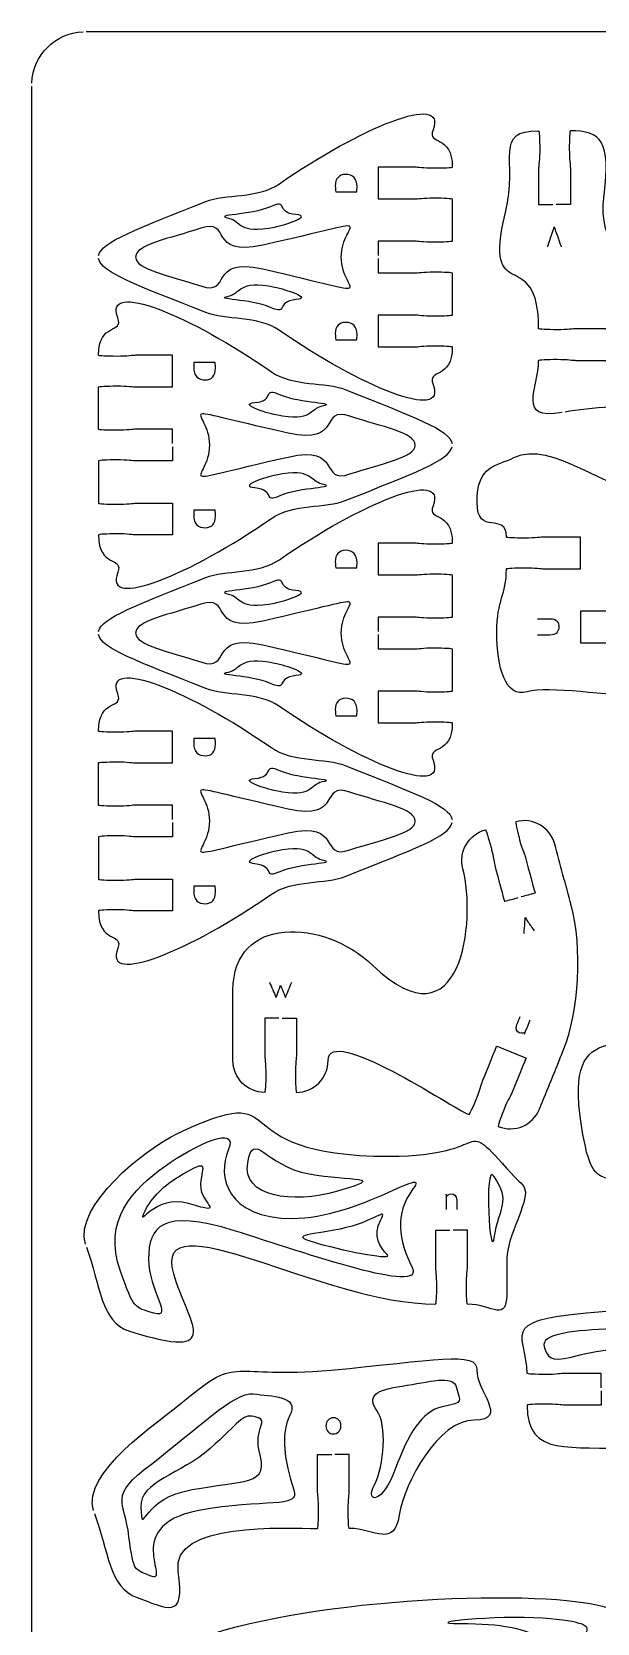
# Model space of a CAD drawing. Extents: x 0 to 300, y 0 to 300.
# Drawn here: x 0 to 53.5, y 149.5 to 300.1 of the extents above; entities that cross this region are included whole.
import ezdxf

# ---------------------------------------------------------------- set-up
doc = ezdxf.new("R2010")
doc.units = 0
doc.header["$MEASUREMENT"] = 0
doc.layers.add('DEFAULT', color=7, linetype='CONTINUOUS')

msp = doc.modelspace()

# ---------------------------------------------------------------- linework, layer by layer
at = {"layer": 'DEFAULT', "color": 1}
for points in [[(294.85, 300.1), (5.15, 300.1)], [(0, 5.25), (0, 294.95)]]:
    msp.add_lwpolyline(points, dxfattribs=at)
msp.add_open_spline([(0, 295.25), (0.08, 297.88), (2.22, 300.02), (4.85, 300.1)], degree=3, dxfattribs=at)
for points, knots in [([(6.32, 278.93), (6.56, 280.23), (9.95, 281.43), (16.45, 284.04), (18.27, 284.77), (21.4, 284.3), (23.42, 285.71), (31.07, 291.03), (39.36, 294.46), (37.96, 290.82), (37.38, 289.3), (39.78, 290.45), (39.78, 287.28), (39.78, 287.22), (39, 287.18), (38.03, 287.18), (37.07, 287.18), (36.46, 287.28), (36.28, 287.28), (35.12, 287.28), (33.95, 287.28), (32.78, 287.28), (32.78, 286.28), (32.78, 285.28), (32.78, 284.28), (33.95, 284.28), (35.12, 284.28), (36.28, 284.28), (36.46, 284.28), (37.07, 284.38), (38.03, 284.38), (39, 284.38), (39.78, 284.33), (39.78, 284.28), (39.78, 282.94), (39.78, 281.61), (39.78, 280.28), (39.71, 280.22), (38.95, 280.18), (38.03, 280.18), (37.07, 280.18), (36.46, 280.28), (36.28, 280.28), (35.12, 280.28), (33.95, 280.28), (32.78, 280.28), (32.78, 279.83), (32.78, 279.38), (32.78, 278.93)], [0, 0, 0, 0, 1, 1, 1, 2, 2, 2, 3, 3, 3, 4, 4, 4, 5, 5, 5, 6, 6, 6, 15.92, 15.92, 15.92, 24.42, 24.42, 24.42, 34.34, 34.34, 34.34, 35.34, 35.34, 35.34, 36.35, 36.35, 36.35, 47.680004, 47.680004, 47.680004, 48.680004, 48.680004, 48.680004, 49.680004, 49.680004, 49.680004, 59.600004, 59.600004, 59.600004, 63.430004, 63.430004, 63.430004, 63.430004]), ([(50.16, 264.07), (45.81, 263.24), (47.95, 266.35), (47.95, 269), (47.95, 269.06), (48.73, 269.1), (49.7, 269.1), (50.67, 269.1), (51.27, 269), (51.45, 269), (52.62, 269), (53.78, 269), (54.95, 269), (54.95, 270), (54.95, 271), (54.95, 272), (53.78, 272), (52.61, 272), (51.45, 272), (51.27, 272), (50.67, 271.9), (49.7, 271.9), (48.73, 271.9), (47.95, 271.95), (47.95, 272), (47.95, 280.22), (42.6, 273.78), (44.81, 283), (46.03, 288.11), (43.65, 290.74), (47.95, 290.74), (48, 290.74), (48.05, 289.95), (48.05, 288.99), (48.05, 288.02), (47.95, 287.41), (47.95, 287.24), (47.95, 286.07), (47.95, 284.91), (47.95, 283.74), (48.4, 283.74), (48.85, 283.74), (49.3, 283.74)], [0, 0, 0, 0, 1, 1, 1, 2, 2, 2, 3, 3, 3, 12.92, 12.92, 12.92, 21.42, 21.42, 21.42, 31.35, 31.35, 31.35, 32.35, 32.35, 32.35, 33.35, 33.35, 33.35, 34.35, 34.35, 34.35, 35.35, 35.35, 35.35, 36.35, 36.35, 36.35, 37.35, 37.35, 37.35, 47.27, 47.27, 47.27, 51.1, 51.1, 51.1, 51.1]), ([(50.45, 264.13), (55.09, 265.02), (65.97, 264.58), (63.94, 268.15), (61.88, 271.76), (63.25, 273.83), (59.89, 276.13), (56.53, 278.43), (53.48, 279.61), (54.14, 284.66), (54.8, 289.7), (53.85, 290.74), (50.95, 290.74), (50.89, 290.74), (50.85, 289.95), (50.85, 288.99), (50.85, 288.02), (50.95, 287.41), (50.95, 287.24), (50.95, 286.07), (50.95, 284.91), (50.95, 283.74), (50.5, 283.74), (50.05, 283.74), (49.6, 283.74)], [0, 0, 0, 0, 1, 1, 1, 2, 2, 2, 3, 3, 3, 4, 4, 4, 5, 5, 5, 6, 6, 6, 15.92, 15.92, 15.92, 19.75, 19.75, 19.75, 19.75]), ([(32.78, 278.63), (32.78, 278.18), (32.78, 277.73), (32.78, 277.28), (33.95, 277.28), (35.12, 277.28), (36.28, 277.28), (36.46, 277.28), (37.07, 277.38), (38.03, 277.38), (39, 277.38), (39.78, 277.33), (39.78, 277.28), (39.78, 275.94), (39.78, 274.61), (39.78, 273.28), (39.78, 273.22), (39, 273.18), (38.03, 273.18), (37.07, 273.18), (36.46, 273.28), (36.28, 273.28), (35.12, 273.28), (33.95, 273.28), (32.78, 273.28), (32.78, 272.28), (32.78, 271.28), (32.78, 270.28), (33.95, 270.28), (35.12, 270.28), (36.28, 270.28), (36.46, 270.28), (37.07, 270.38), (38.03, 270.38), (39, 270.38), (39.78, 270.33), (39.78, 270.28), (39.78, 267.1), (37.38, 268.25), (37.96, 266.73), (39.36, 263.09), (31.07, 266.52), (23.42, 271.84), (21.4, 273.25), (18.27, 272.79), (16.45, 273.52), (9.94, 276.13), (6.56, 277.32), (6.32, 278.63)], [0, 0, 0, 0, 3.83, 3.83, 3.83, 13.75, 13.75, 13.75, 14.75, 14.75, 14.75, 15.75, 15.75, 15.75, 27.09, 27.09, 27.09, 28.09, 28.09, 28.09, 29.09, 29.09, 29.09, 39.01, 39.01, 39.01, 47.51, 47.51, 47.51, 57.43, 57.43, 57.43, 58.43, 58.43, 58.43, 59.43, 59.43, 59.43, 60.43, 60.43, 60.43, 61.43, 61.43, 61.43, 62.43, 62.43, 62.43, 63.43, 63.43, 63.43, 63.43]), ([(13.31, 261.13), (13.31, 261.58), (13.31, 262.03), (13.31, 262.48), (12.14, 262.48), (10.97, 262.48), (9.81, 262.48), (9.63, 262.48), (9.02, 262.38), (8.06, 262.38), (7.09, 262.38), (6.31, 262.42), (6.31, 262.48), (6.31, 263.82), (6.31, 265.15), (6.31, 266.48), (6.31, 266.53), (7.09, 266.58), (8.06, 266.58), (9.02, 266.58), (9.63, 266.48), (9.81, 266.48), (10.97, 266.48), (12.14, 266.48), (13.31, 266.48), (13.31, 267.48), (13.31, 268.48), (13.31, 269.48), (12.14, 269.48), (10.97, 269.48), (9.81, 269.48), (9.63, 269.48), (9.02, 269.38), (8.06, 269.38), (7.09, 269.38), (6.31, 269.43), (6.31, 269.48), (6.31, 272.65), (8.71, 271.5), (8.13, 273.03), (6.73, 276.67), (15.02, 273.24), (22.67, 267.92), (24.69, 266.51), (27.82, 266.97), (29.64, 266.24), (36.15, 263.63), (39.53, 262.44), (39.77, 261.13)], [0, 0, 0, 0, 3.83, 3.83, 3.83, 13.75, 13.75, 13.75, 14.75, 14.75, 14.75, 15.75, 15.75, 15.75, 27.08, 27.08, 27.08, 28.08, 28.08, 28.08, 29.08, 29.08, 29.08, 39, 39, 39, 47.5, 47.5, 47.5, 57.42, 57.42, 57.42, 58.42, 58.42, 58.42, 59.42, 59.42, 59.42, 60.42, 60.42, 60.42, 61.42, 61.42, 61.42, 62.42, 62.42, 62.42, 63.42, 63.42, 63.42, 63.42]), ([(13.31, 260.83), (13.31, 260.38), (13.31, 259.93), (13.31, 259.48), (12.14, 259.48), (10.97, 259.48), (9.81, 259.48), (9.63, 259.48), (9.02, 259.58), (8.06, 259.58), (7.14, 259.58), (6.38, 259.54), (6.31, 259.48), (6.31, 258.15), (6.31, 256.82), (6.31, 255.48), (6.31, 255.43), (7.09, 255.38), (8.06, 255.38), (9.02, 255.38), (9.63, 255.48), (9.81, 255.48), (10.97, 255.48), (12.14, 255.48), (13.31, 255.48), (13.31, 254.48), (13.31, 253.48), (13.31, 252.48), (12.14, 252.48), (10.97, 252.48), (9.81, 252.48), (9.63, 252.48), (9.02, 252.58), (8.06, 252.58), (7.09, 252.58), (6.31, 252.53), (6.31, 252.48), (6.31, 249.31), (8.71, 250.46), (8.13, 248.94), (6.73, 245.29), (15.02, 248.73), (22.67, 254.04), (24.69, 255.45), (27.82, 254.99), (29.64, 255.72), (36.14, 258.32), (39.52, 259.53), (39.76, 260.83)], [0, 0, 0, 0, 3.84, 3.84, 3.84, 13.76, 13.76, 13.76, 14.76, 14.76, 14.76, 15.76, 15.76, 15.76, 27.090004, 27.090004, 27.090004, 28.090004, 28.090004, 28.090004, 29.090004, 29.090004, 29.090004, 39.010004, 39.010004, 39.010004, 47.510004, 47.510004, 47.510004, 57.430004, 57.430004, 57.430004, 58.430004, 58.430004, 58.430004, 59.430004, 59.430004, 59.430004, 60.430004, 60.430004, 60.430004, 61.430004, 61.430004, 61.430004, 62.430004, 62.430004, 62.430004, 63.430004, 63.430004, 63.430004, 63.430004]), ([(57.91, 237.19), (54.59, 237.21), (48.88, 238.23), (46.86, 237.62), (44.8, 237), (43.99, 239.99), (43.99, 243.23), (43.99, 246.47), (44.9, 246.71), (44.9, 249.27), (44.9, 249.32), (45.69, 249.37), (46.66, 249.37), (47.62, 249.37), (48.23, 249.27), (48.41, 249.27), (49.57, 249.27), (50.74, 249.27), (51.91, 249.27), (51.91, 250.27), (51.91, 251.27), (51.91, 252.27), (50.74, 252.27), (49.57, 252.27), (48.41, 252.27), (48.23, 252.27), (47.62, 252.17), (46.66, 252.17), (45.69, 252.17), (44.9, 252.21), (44.9, 252.27), (44.9, 254.76), (42.12, 252.27), (42.12, 255.55), (42.12, 259.17), (44.02, 258.99), (45.61, 259.79), (49.23, 261.61), (54.44, 256.37), (58.29, 256.72)], [0, 0, 0, 0, 1, 1, 1, 2, 2, 2, 3, 3, 3, 4, 4, 4, 5, 5, 5, 14.92, 14.92, 14.92, 23.43, 23.43, 23.43, 33.35, 33.35, 33.35, 34.35, 34.35, 34.35, 35.35, 35.35, 35.35, 36.35, 36.35, 36.35, 37.35, 37.35, 37.35, 38.35, 38.35, 38.35, 38.35]), ([(6.32, 243.34), (6.56, 244.64), (9.95, 245.84), (16.45, 248.45), (18.27, 249.18), (21.4, 248.72), (23.42, 250.13), (31.07, 255.45), (39.36, 258.88), (37.96, 255.23), (37.38, 253.71), (39.78, 254.86), (39.78, 251.69), (39.78, 251.64), (39, 251.59), (38.03, 251.59), (37.07, 251.59), (36.46, 251.69), (36.28, 251.69), (35.12, 251.69), (33.95, 251.69), (32.78, 251.69), (32.78, 250.69), (32.78, 249.69), (32.78, 248.69), (33.95, 248.69), (35.12, 248.69), (36.28, 248.69), (36.46, 248.69), (37.07, 248.79), (38.03, 248.79), (39, 248.79), (39.78, 248.74), (39.78, 248.69), (39.78, 247.35), (39.78, 246.02), (39.78, 244.69), (39.71, 244.63), (38.95, 244.59), (38.03, 244.59), (37.07, 244.59), (36.46, 244.69), (36.28, 244.69), (35.12, 244.69), (33.95, 244.69), (32.78, 244.69), (32.78, 244.24), (32.78, 243.79), (32.78, 243.34)], [0, 0, 0, 0, 1, 1, 1, 2, 2, 2, 3, 3, 3, 4, 4, 4, 5, 5, 5, 6, 6, 6, 15.92, 15.92, 15.92, 24.42, 24.42, 24.42, 34.34, 34.34, 34.34, 35.34, 35.34, 35.34, 36.35, 36.35, 36.35, 47.680004, 47.680004, 47.680004, 48.680004, 48.680004, 48.680004, 49.680004, 49.680004, 49.680004, 59.600004, 59.600004, 59.600004, 63.430004, 63.430004, 63.430004, 63.430004]), ([(58.59, 256.75), (62.2, 257.17), (58.64, 254.75), (59.99, 250.57), (61.36, 246.34), (58.91, 246.97), (58.91, 245.27), (58.91, 245.21), (58.12, 245.17), (57.16, 245.17), (56.19, 245.17), (55.58, 245.27), (55.41, 245.27), (54.24, 245.27), (53.07, 245.27), (51.91, 245.27), (51.91, 244.27), (51.91, 243.27), (51.91, 242.27), (53.07, 242.27), (54.24, 242.27), (55.41, 242.27), (55.58, 242.27), (56.19, 242.37), (57.16, 242.37), (58.12, 242.37), (58.91, 242.32), (58.91, 242.27), (58.91, 240.12), (61.28, 237.27), (58.21, 237.19)], [0, 0, 0, 0, 1, 1, 1, 2, 2, 2, 3, 3, 3, 4, 4, 4, 13.92, 13.92, 13.92, 22.42, 22.42, 22.42, 32.34, 32.34, 32.34, 33.34, 33.34, 33.34, 34.34, 34.34, 34.34, 35.34, 35.34, 35.34, 35.34]), ([(32.78, 243.04), (32.78, 242.59), (32.78, 242.14), (32.78, 241.69), (33.95, 241.69), (35.12, 241.69), (36.28, 241.69), (36.46, 241.69), (37.07, 241.79), (38.03, 241.79), (39, 241.79), (39.78, 241.74), (39.78, 241.69), (39.78, 240.35), (39.78, 239.02), (39.78, 237.69), (39.78, 237.63), (39, 237.59), (38.03, 237.59), (37.07, 237.59), (36.46, 237.69), (36.28, 237.69), (35.12, 237.69), (33.95, 237.69), (32.78, 237.69), (32.78, 236.69), (32.78, 235.69), (32.78, 234.69), (33.95, 234.69), (35.12, 234.69), (36.28, 234.69), (36.46, 234.69), (37.07, 234.79), (38.03, 234.79), (39, 234.79), (39.78, 234.75), (39.78, 234.69), (39.78, 231.51), (37.38, 232.66), (37.96, 231.14), (39.36, 227.5), (31.07, 230.93), (23.42, 236.25), (21.4, 237.66), (18.27, 237.2), (16.45, 237.93), (9.94, 240.54), (6.56, 241.73), (6.32, 243.04)], [0, 0, 0, 0, 3.83, 3.83, 3.83, 13.75, 13.75, 13.75, 14.75, 14.75, 14.75, 15.75, 15.75, 15.75, 27.09, 27.09, 27.09, 28.09, 28.09, 28.09, 29.09, 29.09, 29.09, 39.01, 39.01, 39.01, 47.51, 47.51, 47.51, 57.43, 57.43, 57.43, 58.43, 58.43, 58.43, 59.43, 59.43, 59.43, 60.43, 60.43, 60.43, 61.43, 61.43, 61.43, 62.43, 62.43, 62.43, 63.43, 63.43, 63.43, 63.43]), ([(13.31, 225.54), (13.31, 225.99), (13.31, 226.45), (13.31, 226.9), (12.14, 226.9), (10.97, 226.9), (9.81, 226.9), (9.63, 226.9), (9.02, 226.79), (8.06, 226.79), (7.09, 226.79), (6.31, 226.84), (6.31, 226.9), (6.31, 228.23), (6.31, 229.56), (6.31, 230.9), (6.31, 230.95), (7.09, 231), (8.06, 231), (9.02, 231), (9.63, 230.9), (9.81, 230.9), (10.97, 230.9), (12.14, 230.9), (13.31, 230.9), (13.31, 231.9), (13.31, 232.9), (13.31, 233.89), (12.14, 233.89), (10.97, 233.89), (9.81, 233.89), (9.63, 233.89), (9.02, 233.8), (8.06, 233.8), (7.09, 233.8), (6.31, 233.84), (6.31, 233.89), (6.31, 237.07), (8.71, 235.92), (8.13, 237.44), (6.73, 241.08), (15.02, 237.66), (22.67, 232.34), (24.69, 230.92), (27.82, 231.38), (29.64, 230.65), (36.15, 228.05), (39.53, 226.85), (39.77, 225.54)], [0, 0, 0, 0, 3.83, 3.83, 3.83, 13.75, 13.75, 13.75, 14.75, 14.75, 14.75, 15.75, 15.75, 15.75, 27.09, 27.09, 27.09, 28.09, 28.09, 28.09, 29.09, 29.09, 29.09, 39.01, 39.01, 39.01, 47.51, 47.51, 47.51, 57.43, 57.43, 57.43, 58.43, 58.43, 58.43, 59.43, 59.43, 59.43, 60.43, 60.43, 60.43, 61.43, 61.43, 61.43, 62.43, 62.43, 62.43, 63.43, 63.43, 63.43, 63.43]), ([(13.31, 225.24), (13.31, 224.79), (13.31, 224.34), (13.31, 223.89), (12.14, 223.89), (10.97, 223.89), (9.81, 223.89), (9.63, 223.89), (9.02, 224), (8.06, 224), (7.14, 224), (6.38, 223.95), (6.31, 223.89), (6.31, 222.56), (6.31, 221.23), (6.31, 219.89), (6.31, 219.84), (7.09, 219.79), (8.06, 219.79), (9.02, 219.79), (9.63, 219.89), (9.81, 219.89), (10.97, 219.89), (12.14, 219.89), (13.31, 219.89), (13.31, 218.89), (13.31, 217.89), (13.31, 216.89), (12.14, 216.89), (10.97, 216.89), (9.81, 216.89), (9.63, 216.89), (9.02, 216.99), (8.06, 216.99), (7.09, 216.99), (6.31, 216.95), (6.31, 216.89), (6.31, 213.72), (8.71, 214.87), (8.13, 213.35), (6.73, 209.71), (15.02, 213.14), (22.67, 218.46), (24.69, 219.87), (27.82, 219.41), (29.64, 220.14), (36.14, 222.74), (39.52, 223.94), (39.76, 225.24)], [0, 0, 0, 0, 3.83, 3.83, 3.83, 13.75, 13.75, 13.75, 14.75, 14.75, 14.75, 15.75, 15.75, 15.75, 27.090004, 27.090004, 27.090004, 28.090004, 28.090004, 28.090004, 29.090004, 29.090004, 29.090004, 39.010004, 39.010004, 39.010004, 47.510004, 47.510004, 47.510004, 57.430004, 57.430004, 57.430004, 58.430004, 58.430004, 58.430004, 59.430004, 59.430004, 59.430004, 60.430004, 60.430004, 60.430004, 61.430004, 61.430004, 61.430004, 62.430004, 62.430004, 62.430004, 63.430004, 63.430004, 63.430004, 63.430004]), ([(23.38, 206.72), (22.93, 206.72), (22.48, 206.72), (22.03, 206.72), (22.03, 205.55), (22.03, 204.38), (22.03, 203.22), (22.03, 203.04), (22.13, 202.43), (22.13, 201.46), (22.13, 200.5), (22.09, 199.71), (22.03, 199.71), (20.38, 199.71), (19.03, 201.06), (19.03, 202.72), (19.03, 204.94), (19.03, 207.15), (19.03, 209.37), (19.03, 216.5), (27.63, 216.16), (32.26, 211.73), (40.68, 203.68), (42.08, 216.02), (40.78, 220.88), (40.35, 222.48), (41.3, 224.12), (42.9, 224.55), (42.96, 224.55), (43.2, 223.81), (43.45, 222.88), (43.7, 221.95), (43.76, 221.34), (43.81, 221.17), (44.03, 220.32), (44.71, 217.79), (44.71, 217.79), (45.15, 217.91), (45.58, 218.02), (46.02, 218.14)], [0, 0, 0, 0, 3.82, 3.82, 3.82, 13.74, 13.74, 13.74, 14.74, 14.74, 14.74, 15.74, 15.74, 15.74, 16.74, 16.74, 16.74, 35.61, 35.61, 35.61, 36.61, 36.61, 36.61, 37.61, 37.61, 37.61, 38.61, 38.61, 38.61, 39.61, 39.61, 39.61, 40.61, 40.61, 40.61, 41.61, 41.61, 41.61, 45.430497, 45.430497, 45.430497, 45.430497]), ([(23.68, 206.72), (24.13, 206.72), (24.58, 206.72), (25.03, 206.72), (25.03, 205.55), (25.03, 204.38), (25.03, 203.22), (25.03, 203.04), (24.93, 202.43), (24.93, 201.46), (24.93, 200.5), (24.98, 199.71), (25.03, 199.71), (26.69, 199.71), (28.03, 201.06), (28.03, 202.72), (28.03, 206.22), (39.81, 198.23), (41.35, 197.6), (41.4, 197.58), (41.73, 198.29), (42.1, 199.19), (42.46, 200.08), (42.6, 200.68), (42.66, 200.85), (42.99, 201.66), (43.98, 204.09), (43.98, 204.09), (44.9, 203.71), (45.83, 203.34), (46.76, 202.96), (46.76, 202.96), (45.77, 200.53), (45.44, 199.72), (45.38, 199.56), (45.06, 199.03), (44.69, 198.13), (44.33, 197.24), (44.08, 196.5), (44.13, 196.48), (45.67, 195.85), (47.41, 196.59), (48.03, 198.13), (48.78, 199.98), (49.53, 201.83), (50.28, 203.68), (51.8, 207.42), (52.11, 213.37), (51.02, 217.43), (50.51, 219.35), (49.99, 221.28), (49.47, 223.21), (49.04, 224.81), (47.4, 225.76), (45.8, 225.33), (45.74, 225.31), (45.9, 224.55), (46.15, 223.61), (46.4, 222.68), (46.66, 222.12), (46.7, 221.95), (46.93, 221.1), (47.61, 218.57), (47.61, 218.57), (47.18, 218.45), (46.74, 218.33), (46.31, 218.22)], [0, 0, 0, 0, 3.83, 3.83, 3.83, 13.75, 13.75, 13.75, 14.75, 14.75, 14.75, 15.75, 15.75, 15.75, 16.75, 16.75, 16.75, 17.75, 17.75, 17.75, 18.75, 18.75, 18.75, 19.75, 19.75, 19.75, 20.75, 20.75, 20.75, 29.251206, 29.251206, 29.251206, 30.251206, 30.251206, 30.251206, 31.251206, 31.251206, 31.251206, 32.251206, 32.251206, 32.251206, 33.251206, 33.251206, 33.251206, 50.212789, 50.212789, 50.212789, 51.212789, 51.212789, 51.212789, 68.17087, 68.17087, 68.17087, 69.17087, 69.17087, 69.17087, 70.17087, 70.17087, 70.17087, 71.17087, 71.17087, 71.17087, 72.17087, 72.17087, 72.17087, 76.001026, 76.001026, 76.001026, 76.001026]), ([(60.43, 189.58), (59.98, 189.58), (59.53, 189.58), (59.08, 189.58), (59.08, 188.41), (59.08, 187.25), (59.08, 186.08), (59.08, 185.9), (59.17, 185.3), (59.17, 184.33), (59.17, 183.36), (59.13, 182.58), (59.07, 182.58), (57.41, 182.58), (56.07, 183.92), (56.07, 185.58), (56.08, 195.24), (53.63, 188.66), (52.37, 194.57), (49.69, 207.2), (55.6, 203.16), (60.61, 205.49), (62.19, 206.22), (65.21, 208.18), (66.8, 208.92), (68.3, 209.62), (70.54, 208.17), (71.24, 206.66), (71.26, 206.61), (70.57, 206.24), (69.69, 205.83), (68.82, 205.43), (68.23, 205.26), (68.06, 205.19), (67.27, 204.82), (64.89, 203.71), (64.89, 203.71), (64.89, 203.71), (64.89, 199.87), (64.89, 198.13)], [0, 0, 0, 0, 3.83, 3.83, 3.83, 13.75, 13.75, 13.75, 14.75, 14.75, 14.75, 15.75, 15.75, 15.75, 16.75, 16.75, 16.75, 17.75, 17.75, 17.75, 18.75, 18.75, 18.75, 19.75, 19.75, 19.75, 20.75, 20.75, 20.75, 21.75, 21.75, 21.75, 22.75, 22.75, 22.75, 23.75, 23.75, 23.75, 24.75, 24.75, 24.75, 24.75]), ([(5.07, 185.34), (3.93, 188.95), (10.73, 194.36), (13.71, 195.78), (25.19, 201.26), (17.22, 193.66), (33.84, 193.66), (44.08, 193.66), (40.17, 197.77), (45.37, 192.04), (46.83, 190.42), (47.27, 191.01), (45.74, 187.05), (44.75, 184.47), (44.94, 184.43), (44.94, 180.91), (44.94, 177.73), (43.67, 179.66), (41.21, 179.66), (41.16, 179.66), (41.11, 180.44), (41.11, 181.41), (41.11, 182.37), (41.21, 182.98), (41.21, 183.15), (41.21, 184.32), (41.21, 185.49), (41.21, 186.65), (40.76, 186.65), (40.31, 186.65), (39.86, 186.65)], [0, 0, 0, 0, 1, 1, 1, 2, 2, 2, 3, 3, 3, 4, 4, 4, 5, 5, 5, 6, 6, 6, 7, 7, 7, 8, 8, 8, 17.92, 17.92, 17.92, 21.74, 21.74, 21.74, 21.74]), ([(53.86, 171.75), (53.86, 172.2), (53.86, 172.65), (53.86, 173.1), (52.7, 173.1), (51.53, 173.1), (50.36, 173.1), (50.19, 173.1), (49.58, 173), (48.61, 173), (47.65, 173), (46.86, 173.05), (46.86, 173.1), (46.86, 176.68), (43.95, 178.1), (52.48, 178.83), (58.48, 179.35), (66.09, 179.61), (66.84, 181.68), (66.86, 181.73), (67.61, 181.5), (68.52, 181.17), (69.43, 180.84), (69.97, 180.54), (70.13, 180.48), (70.95, 180.18), (73.42, 179.28), (73.42, 179.28), (73.76, 180.22), (74.1, 181.16), (74.44, 182.1), (74.44, 182.1), (71.97, 183), (71.15, 183.3), (70.99, 183.36), (70.38, 183.48), (69.48, 183.81), (68.57, 184.14), (67.85, 184.45), (67.86, 184.5), (68.66, 186.68), (65.01, 189.67), (69, 191.49), (72.97, 193.31), (74.83, 186.89), (79.9, 187.05), (90.11, 187.37), (82.77, 179.57), (81.75, 175.28), (81.07, 172.4), (82.64, 172.11), (79.8, 172.13), (74.41, 172.15), (79.8, 160.75), (72.01, 160.75), (71.96, 160.75), (71.91, 161.54), (71.91, 162.5), (71.91, 163.47), (72.01, 164.08), (72.01, 164.25), (72.01, 165.42), (72.01, 166.59), (72.01, 167.75), (71.56, 167.75), (71.11, 167.75), (70.66, 167.75)], [0, 0, 0, 0, 3.83, 3.83, 3.83, 13.75, 13.75, 13.75, 14.75, 14.75, 14.75, 15.75, 15.75, 15.75, 16.75, 16.75, 16.75, 17.75, 17.75, 17.75, 18.75, 18.75, 18.75, 19.75, 19.75, 19.75, 20.75, 20.75, 20.75, 29.253423, 29.253423, 29.253423, 30.253423, 30.253423, 30.253423, 31.253423, 31.253423, 31.253423, 32.253423, 32.253423, 32.253423, 33.253423, 33.253423, 33.253423, 34.253423, 34.253423, 34.253423, 35.253423, 35.253423, 35.253423, 36.253423, 36.253423, 36.253423, 37.253423, 37.253423, 37.253423, 38.253423, 38.253423, 38.253423, 39.253423, 39.253423, 39.253423, 49.173423, 49.173423, 49.173423, 52.993423, 52.993423, 52.993423, 52.993423]), ([(5.17, 185.06), (6.49, 181.5), (6.48, 177.96), (9.23, 177.1), (18.48, 174.22), (14.73, 177.91), (13.42, 182.52), (11.33, 189.89), (27.59, 179.66), (38.21, 179.66), (38.27, 179.66), (38.31, 180.44), (38.31, 181.41), (38.31, 182.37), (38.21, 182.98), (38.21, 183.15), (38.21, 184.32), (38.21, 185.49), (38.21, 186.65), (38.66, 186.65), (39.11, 186.65), (39.56, 186.65)], [0, 0, 0, 0, 1, 1, 1, 2, 2, 2, 3, 3, 3, 4, 4, 4, 5, 5, 5, 14.92, 14.92, 14.92, 18.74, 18.74, 18.74, 18.74]), ([(5.83, 160.12), (4.69, 163.71), (11.94, 168.43), (14.47, 170.56), (19.7, 174.96), (18.57, 172.55), (28.29, 173.42), (38, 174.3), (42.23, 175.29), (42.11, 173.42), (41.98, 171.56), (45.22, 168.69), (41.86, 168.69), (38.49, 168.69), (35.26, 162.84), (34.76, 159.69), (34.26, 156.54), (32.49, 158.43), (30.03, 158.43), (29.97, 158.43), (29.93, 159.22), (29.93, 160.18), (29.93, 161.15), (30.03, 161.76), (30.03, 161.94), (30.03, 163.1), (30.03, 164.27), (30.03, 165.43), (29.58, 165.43), (29.13, 165.43), (28.68, 165.43)], [0, 0, 0, 0, 1, 1, 1, 2, 2, 2, 3, 3, 3, 4, 4, 4, 5, 5, 5, 6, 6, 6, 7, 7, 7, 8, 8, 8, 17.92, 17.92, 17.92, 21.74, 21.74, 21.74, 21.74]), ([(53.86, 171.45), (53.86, 171), (53.86, 170.55), (53.86, 170.1), (52.7, 170.1), (51.53, 170.1), (50.36, 170.1), (50.19, 170.1), (49.58, 170.2), (48.61, 170.2), (47.65, 170.2), (46.86, 170.16), (46.86, 170.1), (46.86, 165.05), (50.96, 166.39), (56.78, 165.9), (60.41, 165.59), (61.44, 163.84), (62.07, 160.29), (62.86, 155.89), (65.79, 160.75), (69.01, 160.75), (69.07, 160.75), (69.11, 161.54), (69.11, 162.5), (69.11, 163.47), (69.01, 164.08), (69.01, 164.25), (69.01, 165.42), (69.01, 166.59), (69.01, 167.75), (69.46, 167.75), (69.91, 167.75), (70.36, 167.75)], [0, 0, 0, 0, 3.82, 3.82, 3.82, 13.74, 13.74, 13.74, 14.74, 14.74, 14.74, 15.74, 15.74, 15.74, 16.74, 16.74, 16.74, 17.74, 17.74, 17.74, 18.74, 18.74, 18.74, 19.74, 19.74, 19.74, 20.74, 20.74, 20.74, 30.66, 30.66, 30.66, 34.5, 34.5, 34.5, 34.5]), ([(5.93, 159.84), (7.25, 156.27), (7.28, 152.87), (9.98, 151.88), (12.72, 150.89), (14.59, 149.64), (13.84, 154.37), (13.09, 159.11), (24.09, 158.43), (27.03, 158.43), (27.09, 158.43), (27.13, 159.22), (27.13, 160.18), (27.13, 161.15), (27.03, 161.76), (27.03, 161.94), (27.03, 163.1), (27.03, 164.27), (27.03, 165.43), (27.48, 165.43), (27.93, 165.43), (28.38, 165.43)], [0, 0, 0, 0, 1, 1, 1, 2, 2, 2, 3, 3, 3, 4, 4, 4, 5, 5, 5, 14.92, 14.92, 14.92, 18.75, 18.75, 18.75, 18.75]), ([(11.61, 144.69), (12.29, 149.48), (33.31, 152.18), (46.37, 151.85), (59.57, 151.52), (56.08, 148.7), (54.09, 147.34), (52.1, 145.99), (50.94, 143.22), (49.11, 145), (47.29, 146.79), (34.75, 151.03), (26.36, 143.72), (23.77, 141.47), (21.6, 137.74), (37.7, 134.64), (61.16, 130.12), (52.53, 140.72), (62.93, 140.72), (62.99, 140.72), (63.03, 139.94), (63.03, 138.97), (63.03, 138), (62.93, 137.39), (62.93, 137.22), (62.93, 136.05), (62.93, 134.89), (62.93, 133.72), (63.38, 133.72), (63.83, 133.72), (64.28, 133.72)], [0, 0, 0, 0, 1, 1, 1, 2, 2, 2, 3, 3, 3, 4, 4, 4, 5, 5, 5, 6, 6, 6, 7, 7, 7, 8, 8, 8, 17.92, 17.92, 17.92, 21.75, 21.75, 21.75, 21.75])]:
    msp.add_open_spline(points, degree=3, knots=knots, dxfattribs=at)
at = {"layer": 'DEFAULT', "color": 250}
for points, knots in [([(28.76, 284.95), (28.73, 285.11), (28.71, 285.3), (28.71, 285.5), (28.71, 285.88), (28.8, 286.15), (28.97, 286.32), (29.13, 286.5), (29.36, 286.61), (29.69, 286.61), (30.02, 286.61), (30.29, 286.51), (30.48, 286.32), (30.67, 286.13), (30.77, 285.82), (30.77, 285.42), (30.77, 285.24), (30.76, 285.08), (30.74, 284.95), (30.08, 284.95), (29.42, 284.95), (28.76, 284.95)], [0, 0, 0, 0, 1, 1, 1, 2, 2, 2, 3, 3, 3, 4, 4, 4, 5, 5, 5, 6, 6, 6, 11.635, 11.635, 11.635, 11.635]), ([(48.79, 279.75), (48.79, 279.75), (49.35, 281.39), (49.42, 281.64), (49.49, 281.39), (50.09, 279.75), (50.09, 279.75)], [0, 0, 0, 0, 1.02, 1.02, 1.02, 2.02, 2.02, 2.02, 2.02]), ([(28.76, 270.95), (28.73, 271.11), (28.71, 271.29), (28.71, 271.5), (28.71, 271.88), (28.8, 272.14), (28.97, 272.32), (29.13, 272.5), (29.36, 272.6), (29.69, 272.6), (30.02, 272.6), (30.29, 272.5), (30.48, 272.31), (30.67, 272.12), (30.77, 271.81), (30.77, 271.42), (30.77, 271.23), (30.76, 271.08), (30.74, 270.95), (30.08, 270.95), (29.42, 270.95), (28.76, 270.95)], [0, 0, 0, 0, 1, 1, 1, 2, 2, 2, 3, 3, 3, 4, 4, 4, 5, 5, 5, 6, 6, 6, 11.635, 11.635, 11.635, 11.635]), ([(17.33, 268.81), (17.36, 268.65), (17.37, 268.46), (17.37, 268.26), (17.37, 267.88), (17.29, 267.62), (17.12, 267.44), (16.96, 267.26), (16.72, 267.15), (16.4, 267.15), (16.07, 267.15), (15.8, 267.26), (15.61, 267.44), (15.42, 267.63), (15.32, 267.95), (15.32, 268.34), (15.32, 268.52), (15.33, 268.68), (15.34, 268.81), (16.01, 268.81), (16.67, 268.81), (17.33, 268.81)], [0, 0, 0, 0, 1, 1, 1, 2, 2, 2, 3, 3, 3, 4, 4, 4, 5, 5, 5, 6, 6, 6, 11.635, 11.635, 11.635, 11.635]), ([(17.33, 254.81), (17.36, 254.65), (17.37, 254.46), (17.37, 254.25), (17.37, 253.88), (17.29, 253.61), (17.12, 253.44), (16.96, 253.26), (16.72, 253.15), (16.4, 253.15), (16.07, 253.15), (15.8, 253.25), (15.61, 253.44), (15.42, 253.63), (15.32, 253.94), (15.32, 254.33), (15.32, 254.52), (15.33, 254.68), (15.34, 254.81), (16.01, 254.81), (16.67, 254.81), (17.33, 254.81)], [0, 0, 0, 0, 1, 1, 1, 2, 2, 2, 3, 3, 3, 4, 4, 4, 5, 5, 5, 6, 6, 6, 11.635, 11.635, 11.635, 11.635]), ([(28.76, 249.36), (28.73, 249.52), (28.71, 249.71), (28.71, 249.92), (28.71, 250.29), (28.8, 250.56), (28.97, 250.74), (29.13, 250.92), (29.36, 251.02), (29.69, 251.02), (30.02, 251.02), (30.29, 250.92), (30.48, 250.73), (30.67, 250.54), (30.77, 250.23), (30.77, 249.84), (30.77, 249.65), (30.76, 249.49), (30.74, 249.36), (30.08, 249.36), (29.42, 249.36), (28.76, 249.36)], [0, 0, 0, 0, 1, 1, 1, 2, 2, 2, 3, 3, 3, 4, 4, 4, 5, 5, 5, 6, 6, 6, 11.635, 11.635, 11.635, 11.635]), ([(47.84, 243.02), (48.23, 243.02), (48.62, 243.02), (49.02, 243.02), (49.64, 243.02), (49.89, 243.35), (49.89, 243.79), (49.89, 244.2), (49.66, 244.51), (49.03, 244.51), (48.63, 244.51), (48.24, 244.51), (47.84, 244.51)], [0, 0, 0, 0, 3.34, 3.34, 3.34, 4.34, 4.34, 4.34, 5.34, 5.34, 5.34, 8.714, 8.714, 8.714, 8.714]), ([(28.76, 235.36), (28.73, 235.52), (28.71, 235.71), (28.71, 235.91), (28.71, 236.29), (28.8, 236.55), (28.97, 236.73), (29.13, 236.91), (29.36, 237.02), (29.69, 237.02), (30.02, 237.02), (30.29, 236.91), (30.48, 236.73), (30.67, 236.54), (30.77, 236.23), (30.77, 235.83), (30.77, 235.65), (30.76, 235.49), (30.74, 235.36), (30.08, 235.36), (29.42, 235.36), (28.76, 235.36)], [0, 0, 0, 0, 1, 1, 1, 2, 2, 2, 3, 3, 3, 4, 4, 4, 5, 5, 5, 6, 6, 6, 11.635, 11.635, 11.635, 11.635]), ([(17.33, 233.22), (17.36, 233.07), (17.37, 232.88), (17.37, 232.67), (17.37, 232.29), (17.29, 232.03), (17.12, 231.85), (16.96, 231.67), (16.72, 231.57), (16.4, 231.57), (16.07, 231.57), (15.8, 231.67), (15.61, 231.86), (15.42, 232.05), (15.32, 232.36), (15.32, 232.75), (15.32, 232.94), (15.33, 233.09), (15.34, 233.22), (16.01, 233.22), (16.67, 233.22), (17.33, 233.22)], [0, 0, 0, 0, 1, 1, 1, 2, 2, 2, 3, 3, 3, 4, 4, 4, 5, 5, 5, 6, 6, 6, 11.635, 11.635, 11.635, 11.635]), ([(17.33, 219.22), (17.36, 219.06), (17.37, 218.87), (17.37, 218.67), (17.37, 218.29), (17.29, 218.02), (17.12, 217.85), (16.96, 217.67), (16.72, 217.56), (16.4, 217.56), (16.07, 217.56), (15.8, 217.66), (15.61, 217.85), (15.42, 218.04), (15.32, 218.35), (15.32, 218.75), (15.32, 218.93), (15.33, 219.09), (15.34, 219.22), (16.01, 219.22), (16.67, 219.22), (17.33, 219.22)], [0, 0, 0, 0, 1, 1, 1, 2, 2, 2, 3, 3, 3, 4, 4, 4, 5, 5, 5, 6, 6, 6, 11.635, 11.635, 11.635, 11.635]), ([(46.57, 214.74), (46.6, 215.09), (46.62, 215.44), (46.65, 215.78), (46.66, 215.95), (46.67, 216.1), (46.67, 216.25), (46.67, 216.25), (46.68, 216.25), (46.68, 216.25), (46.76, 216.12), (46.84, 216), (46.94, 215.86), (47.13, 215.57), (47.33, 215.29), (47.52, 215)], [0, 0, 0, 0, 2.948145, 2.948145, 2.948145, 3.948145, 3.948145, 3.948145, 3.978229, 3.978229, 3.978229, 4.978229, 4.978229, 4.978229, 7.923191, 7.923191, 7.923191, 7.923191]), ([(22.48, 210.15), (22.68, 209.66), (22.89, 209.18), (23.1, 208.7), (23.1, 208.7), (23.5, 209.7), (23.54, 209.87), (23.58, 209.69), (24, 208.7), (24, 208.7), (24.19, 209.18), (24.39, 209.66), (24.59, 210.15)], [0, 0, 0, 0, 4.474268, 4.474268, 4.474268, 5.491268, 5.491268, 5.491268, 6.491268, 6.491268, 6.491268, 10.930926, 10.930926, 10.930926, 10.930926]), ([(46.66, 205.41), (46.56, 205.33), (46.36, 205.24), (46.12, 205.34), (45.91, 205.43), (45.7, 205.64), (45.89, 206.12), (46, 206.38), (46.11, 206.64), (46.21, 206.9)], [0, 0, 0, 0, 1, 1, 1, 2, 2, 2, 4.40589, 4.40589, 4.40589, 4.40589]), ([(47.12, 206.54), (46.99, 206.21), (46.86, 205.88), (46.72, 205.56), (46.67, 205.42), (46.62, 205.29), (46.59, 205.19)], [0, 0, 0, 0, 2.991765, 2.991765, 2.991765, 3.991765, 3.991765, 3.991765, 3.991765]), ([(39.22, 188.62), (39.22, 188.97), (39.22, 189.33), (39.22, 189.68), (39.22, 189.83), (39.22, 189.95), (39.21, 190.07)], [0, 0, 0, 0, 3, 3, 3, 4, 4, 4, 4]), ([(39.22, 189.83), (39.29, 189.97), (39.46, 190.1), (39.7, 190.1), (39.9, 190.1), (40.21, 189.99), (40.21, 189.49), (40.21, 189.2), (40.21, 188.91), (40.21, 188.62)], [0, 0, 0, 0, 1, 1, 1, 2, 2, 2, 4.456, 4.456, 4.456, 4.456]), ([(29.24, 168.15), (29.24, 167.62), (28.87, 167.38), (28.52, 167.38), (28.12, 167.38), (27.82, 167.67), (27.82, 168.13), (27.82, 168.61), (28.14, 168.9), (28.54, 168.9), (28.96, 168.9), (29.24, 168.6), (29.24, 168.15)], [0, 0, 0, 0, 1, 1, 1, 2, 2, 2, 3, 3, 3, 4, 4, 4, 4])]:
    msp.add_open_spline(points, degree=3, knots=knots, dxfattribs=at)
at = {"layer": 'DEFAULT', "color": 3}
for points, knots in [([(22.99, 281.62), (19.49, 280.9), (19.84, 282.2), (18.61, 282.47), (17.01, 282.81), (20.69, 282.71), (22.58, 283.54), (24.35, 284.32), (22.99, 282.98), (24.99, 282.8), (26.61, 282.66), (23.97, 281.82), (22.99, 281.62)], [0, 0, 0, 0, 1, 1, 1, 2, 2, 2, 3, 3, 3, 4, 4, 4, 4]), ([(22.99, 275.93), (19.49, 276.65), (19.84, 275.35), (18.61, 275.08), (17.01, 274.74), (20.69, 274.84), (22.58, 274.01), (24.35, 273.23), (22.99, 274.57), (24.99, 274.75), (26.61, 274.89), (23.97, 275.73), (22.99, 275.93)], [0, 0, 0, 0, 1, 1, 1, 2, 2, 2, 3, 3, 3, 4, 4, 4, 4]), ([(23.1, 263.83), (26.6, 263.11), (26.25, 264.41), (27.47, 264.67), (29.08, 265.02), (25.39, 264.92), (23.5, 265.75), (21.73, 266.52), (23.1, 265.18), (21.1, 265.01), (19.48, 264.87), (22.12, 264.03), (23.1, 263.83)], [0, 0, 0, 0, 1, 1, 1, 2, 2, 2, 3, 3, 3, 4, 4, 4, 4]), ([(23.1, 258.14), (26.6, 258.86), (26.25, 257.55), (27.47, 257.29), (29.08, 256.94), (25.39, 257.05), (23.5, 256.22), (21.73, 255.44), (23.1, 256.78), (21.1, 256.96), (19.48, 257.1), (22.12, 257.94), (23.1, 258.14)], [0, 0, 0, 0, 1, 1, 1, 2, 2, 2, 3, 3, 3, 4, 4, 4, 4]), ([(22.99, 246.03), (19.49, 245.31), (19.84, 246.62), (18.61, 246.88), (17.01, 247.23), (20.69, 247.12), (22.58, 247.95), (24.35, 248.73), (22.99, 247.39), (24.99, 247.21), (26.61, 247.07), (23.97, 246.23), (22.99, 246.03)], [0, 0, 0, 0, 1, 1, 1, 2, 2, 2, 3, 3, 3, 4, 4, 4, 4]), ([(22.99, 240.34), (19.49, 241.06), (19.84, 239.76), (18.61, 239.5), (17.01, 239.15), (20.69, 239.26), (22.58, 238.42), (24.35, 237.65), (22.99, 238.99), (24.99, 239.16), (26.61, 239.3), (23.97, 240.14), (22.99, 240.34)], [0, 0, 0, 0, 1, 1, 1, 2, 2, 2, 3, 3, 3, 4, 4, 4, 4]), ([(23.1, 228.24), (26.6, 227.52), (26.25, 228.82), (27.47, 229.09), (29.08, 229.43), (25.39, 229.33), (23.5, 230.16), (21.73, 230.94), (23.1, 229.6), (21.1, 229.42), (19.48, 229.28), (22.12, 228.44), (23.1, 228.24)], [0, 0, 0, 0, 1, 1, 1, 2, 2, 2, 3, 3, 3, 4, 4, 4, 4]), ([(23.1, 222.55), (26.6, 223.27), (26.25, 221.97), (27.47, 221.7), (29.08, 221.36), (25.39, 221.46), (23.5, 220.63), (21.73, 219.85), (23.1, 221.19), (21.1, 221.37), (19.48, 221.51), (22.12, 222.35), (23.1, 222.55)], [0, 0, 0, 0, 1, 1, 1, 2, 2, 2, 3, 3, 3, 4, 4, 4, 4]), ([(28.91, 190.35), (33.95, 191.81), (30.09, 191.3), (26.23, 191.99), (21.99, 192.76), (21.01, 196.24), (20.42, 193.04), (19.84, 189.85), (24.62, 189.1), (28.91, 190.35)], [0, 0, 0, 0, 1, 1, 1, 2, 2, 2, 3, 3, 3, 3]), ([(15.98, 191.37), (16.29, 193.04), (16.55, 193.29), (13.86, 191.72), (12.72, 191.05), (11.25, 189.77), (10.62, 188.29), (10, 186.82), (11.65, 190.1), (14.81, 189.18), (18.84, 188.01), (15.57, 189.24), (15.98, 191.37)], [0, 0, 0, 0, 1, 1, 1, 2, 2, 2, 3, 3, 3, 4, 4, 4, 4]), ([(43.7, 191.79), (45.38, 189.24), (44.23, 188.98), (43.78, 186.09), (43.33, 183.21), (42.78, 193.18), (43.7, 191.79)], [0, 0, 0, 0, 1, 1, 1, 2, 2, 2, 2]), ([(32.99, 187.59), (32.23, 186.17), (32.95, 184.95), (33.62, 184.37), (34.28, 183.79), (30.05, 184.58), (27.1, 185.41), (24.15, 186.24), (26.06, 186.15), (29.16, 186.77), (32.43, 187.42), (33.75, 189.02), (32.99, 187.59)], [0, 0, 0, 0, 1, 1, 1, 2, 2, 2, 3, 3, 3, 4, 4, 4, 4]), ([(51.87, 174.86), (49.36, 174.21), (48.99, 174.33), (48.53, 175.42), (47.98, 176.69), (50.19, 177.05), (53.61, 177.26), (57.04, 177.47), (61.05, 177.67), (59.56, 176.69), (58.07, 175.72), (60.9, 174.32), (58.59, 174.86), (56.29, 175.39), (54.8, 175.6), (51.87, 174.86)], [0, 0, 0, 0, 1, 1, 1, 2, 2, 2, 3, 3, 3, 4, 4, 4, 5, 5, 5, 5]), ([(21.02, 169.02), (22.76, 168.63), (20.79, 168.22), (21.62, 165.23), (22.45, 162.24), (19.08, 163.05), (14.3, 161.91), (10.36, 160.98), (10.48, 157.51), (10.31, 160.44), (10.18, 162.88), (14.13, 163.55), (16.87, 165.99), (19.61, 168.43), (19.86, 169.27), (21.02, 169.02)], [0, 0, 0, 0, 1, 1, 1, 2, 2, 2, 3, 3, 3, 4, 4, 4, 5, 5, 5, 5]), ([(48.34, 149.93), (52.17, 149.64), (53.09, 149.21), (52.29, 148.36), (51.5, 147.52), (51.27, 146.69), (48.81, 147.85), (46.35, 149.01), (44.61, 149.43), (40.54, 149.43), (36.47, 149.43), (43.94, 150.26), (48.34, 149.93)], [0, 0, 0, 0, 1, 1, 1, 2, 2, 2, 3, 3, 3, 4, 4, 4, 4])]:
    msp.add_open_spline(points, degree=3, knots=knots, dxfattribs=at)
at = {"layer": 'DEFAULT', "color": 5}
for points, knots in [([(9.82, 278.78), (9.82, 279.96), (13, 280.52), (15.98, 281.51), (18.97, 282.51), (16.62, 278.74), (21.84, 279.9), (33.79, 282.58), (29.28, 282.38), (29.28, 278.78), (29.28, 275.17), (33.79, 274.97), (21.84, 277.65), (16.62, 278.82), (18.97, 275.04), (15.98, 276.04), (13, 277.04), (9.82, 277.6), (9.82, 278.78)], [0, 0, 0, 0, 1, 1, 1, 2, 2, 2, 3, 3, 3, 4, 4, 4, 5, 5, 5, 6, 6, 6, 6]), ([(36.27, 260.98), (36.27, 259.8), (33.09, 259.24), (30.1, 258.25), (27.12, 257.25), (29.47, 261.02), (24.25, 259.85), (12.3, 257.18), (16.8, 257.37), (16.8, 260.98), (16.8, 264.59), (12.3, 264.79), (24.25, 262.11), (29.47, 260.94), (27.12, 264.71), (30.1, 263.72), (33.09, 262.72), (36.27, 262.16), (36.27, 260.98)], [0, 0, 0, 0, 1, 1, 1, 2, 2, 2, 3, 3, 3, 4, 4, 4, 5, 5, 5, 6, 6, 6, 6]), ([(9.82, 243.19), (9.82, 244.37), (13, 244.93), (15.98, 245.92), (18.97, 246.92), (16.62, 243.15), (21.84, 244.32), (33.79, 246.99), (29.28, 246.8), (29.28, 243.19), (29.28, 239.58), (33.79, 239.38), (21.84, 242.06), (16.62, 243.23), (18.97, 239.46), (15.98, 240.45), (13, 241.45), (9.82, 242.01), (9.82, 243.19)], [0, 0, 0, 0, 1, 1, 1, 2, 2, 2, 3, 3, 3, 4, 4, 4, 5, 5, 5, 6, 6, 6, 6]), ([(36.27, 225.39), (36.27, 224.21), (33.09, 223.65), (30.1, 222.66), (27.12, 221.66), (29.47, 225.43), (24.25, 224.27), (12.3, 221.59), (16.8, 221.79), (16.8, 225.39), (16.8, 229), (12.3, 229.2), (24.25, 226.52), (29.47, 225.35), (27.12, 229.13), (30.1, 228.13), (33.09, 227.13), (36.27, 226.57), (36.27, 225.39)], [0, 0, 0, 0, 1, 1, 1, 2, 2, 2, 3, 3, 3, 4, 4, 4, 5, 5, 5, 6, 6, 6, 6]), ([(8.38, 182.79), (9.71, 179.14), (9.63, 179.39), (11.54, 178.81), (13.45, 178.23), (11.04, 180.97), (11.04, 183.95), (11.04, 186.94), (12.28, 188.77), (19.17, 186.61), (26.06, 184.45), (37.26, 180.47), (35.98, 183.12), (34.69, 185.78), (34.28, 188.14), (36.06, 190.57), (37.85, 193), (30.88, 187.77), (24.65, 187.77), (18.43, 187.77), (17.51, 191.76), (18.59, 194.25), (19.67, 196.74), (15.44, 194.75), (12.53, 192.67), (9.63, 190.59), (6.64, 187.61), (8.38, 182.79)], [1, 1, 1, 1, 2, 2, 2, 3, 3, 3, 4, 4, 4, 5, 5, 5, 6, 6, 6, 7, 7, 7, 8, 8, 8, 9, 9, 9, 10, 10, 10, 10]), ([(38.82, 169.95), (41.03, 170.39), (40.47, 170.41), (40.19, 171.73), (39.89, 173.07), (37.54, 172.25), (35.05, 171.91), (32.56, 171.58), (31.65, 170.92), (32.64, 169.59), (33.64, 168.26), (33.35, 164.4), (32.41, 162.55), (31.48, 160.71), (33.22, 160.79), (34.39, 164.03), (35.55, 167.27), (36.91, 169.58), (38.82, 169.95)], [0, 0, 0, 0, 1, 1, 1, 2, 2, 2, 3, 3, 3, 4, 4, 4, 5, 5, 5, 6, 6, 6, 6]), ([(24.8, 162.08), (23.88, 164.88), (23.51, 167.25), (24.42, 169.15), (25.34, 171.04), (22.68, 170.92), (20.94, 171.17), (19.2, 171.42), (15.46, 167.68), (11.31, 164.53), (7.16, 161.37), (8.78, 161.13), (9.19, 157.64), (9.61, 154.15), (9.85, 154.58), (10.96, 154.04), (13.68, 152.7), (8.06, 158.65), (15.79, 160.13), (21.95, 161.3), (25.4, 160.22), (24.8, 162.08)], [0, 0, 0, 0, 1, 1, 1, 2, 2, 2, 3, 3, 3, 4, 4, 4, 5, 5, 5, 6, 6, 6, 7, 7, 7, 7])]:
    msp.add_open_spline(points, degree=3, knots=knots, dxfattribs=at)

doc.saveas('drawing.dxf')
